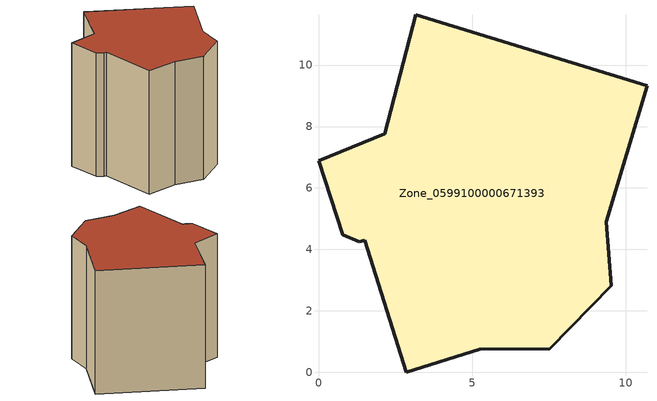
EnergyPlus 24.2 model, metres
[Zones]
Zone_0599100000671393
 floor ground (C_G): 1.33,4.25 0.78,4.47 0,6.89 2.15,7.76 3.16,11.64 10.69,9.32 9.36,4.9 9.52,2.82 7.52,0.76 5.24,0.75 2.86,0 1.51,4.3 z0
 wall outside (C_F): 2.15,7.76 0,6.89 0.78,4.47 1.33,4.25 1.51,4.3 2.86,0 5.24,0.75 7.52,0.76 9.52,2.82 9.36,4.9 10.69,9.32 3.16,11.64 2.15,7.76 z0:9.53
 roof outside (C_R): 0.78,4.47 1.33,4.25 1.51,4.3 2.86,0 5.24,0.75 7.52,0.76 9.52,2.82 9.36,4.9 10.69,9.32 3.16,11.64 2.15,7.76 0,6.89 z9.53
[BUILDING]
Pand.0599100000671393: North Axis=0; Terrain=City; Loads Convergence Tolerance Value=0.04; Temperature Convergence Tolerance Value=0.4; Solar Distribution=FullExterior; Maximum Number of Warmup Days=25; Minimum Number of Warmup Days=1
[Site:Location]
Rotterdam.The.Hague.AP_ZH_NLD Design_Conditions: Latitude=51.96; Longitude=4.45; Time Zone=1; Elevation=-4.5
[SITE:GROUNDTEMPERATURE:BUILDINGSURFACE]
18, 18, 18, 18, 18, 18, 18, 18, 18, 18, 18, 18
[MATERIAL] Thermal Absorptance=0.9; Solar Absorptance=0.7; Visible Absorptance=0.7
Name | Roughness | Thickness | Conductivity | Density | Specific Heat
G.TC.1946 | MediumSmooth | 0.15 | 1 | 540 | 1210
F.TC.1946 | Rough | 0.3 | 0.857143 | 1920 | 840
R.TC.1946 | MediumRough | 0.2 | 0.909091 | 1500 | 1000
[CONSTRUCTION]
C_G: G.TC.1946
C_F: F.TC.1946
C_R: R.TC.1946
[ZONE]
Zone_0599100000671393: Type=1; Multiplier=1; Ceiling Height=Autocalculate; Volume=Autocalculate; Floor Area=autocalculate; Part of Total Floor Area=Yes
[ZONEINFILTRATION:DESIGNFLOWRATE]
Infil_Zone_0599100000671393: Zone or ZoneList or Space or SpaceList=Zone_0599100000671393; Schedule=AlwaysOn; Design Flow Rate Calculation Method=Flow/Area; Flow Rate per Floor Area=0.003; Constant Term Coefficient=1; Temperature Term Coefficient=0; Velocity Term Coefficient=0; Velocity Squared Term Coefficient=0
[HVACTEMPLATE:ZONE:IDEALLOADSAIRSYSTEM]
Zone_0599100000671393: Maximum Heating Supply Air Temperature=50; Minimum Cooling Supply Air Temperature=13; Maximum Heating Supply Air Humidity Ratio=0.0156; Minimum Cooling Supply Air Humidity Ratio=0.0077; Heating Limit=NoLimit; Cooling Limit=NoLimit; Dehumidification Control Type=ConstantSensibleHeatRatio; Cooling Sensible Heat Ratio=0.7; Dehumidification Setpoint=60; Humidification Control Type=None; Humidification Setpoint=30; Outdoor Air Method=None; Outdoor Air Flow Rate per Person=0.00944; Outdoor Air Flow Rate per Zone Floor Area=0; Outdoor Air Flow Rate per Zone=0; Demand Controlled Ventilation Type=None; Outdoor Air Economizer Type=NoEconomizer; Heat Recovery Type=None; Sensible Heat Recovery Effectiveness=0.7; Latent Heat Recovery Effectiveness=0.65
[ZONECONTROL:THERMOSTAT]
ThermostatControl_Zone_0599100000671393: Zone or ZoneList=Zone_0599100000671393; Control Type Schedule=DualSetpointControlType; Control 1=Thermostat_Zone_0599100000671393; Temperature Difference Between Cutout And Setpoint=0
[THERMOSTATSETPOINT:DUALSETPOINT]
Thermostat_Zone_0599100000671393: Heating Setpoint Temperature Schedule=HeatingSetpoint_Zone_0599100000671393; Cooling Setpoint Temperature Schedule=CoolingSetpoint_Zone_0599100000671393
[SCHEDULE:COMPACT]
HeatingSetpoint_Zone_0599100000671393: Through: 12/31, For: AllDays, Until: 24:00, 21
CoolingSetpoint_Zone_0599100000671393: Through: 12/31, For: AllDays, Until: 24:00, 24
DualSetpointControlType: Through: 12/31, For: AllDays, Until: 24:00, 4
AlwaysOn: Through: 12/31, For: AllDays, Until: 24:00, 1
